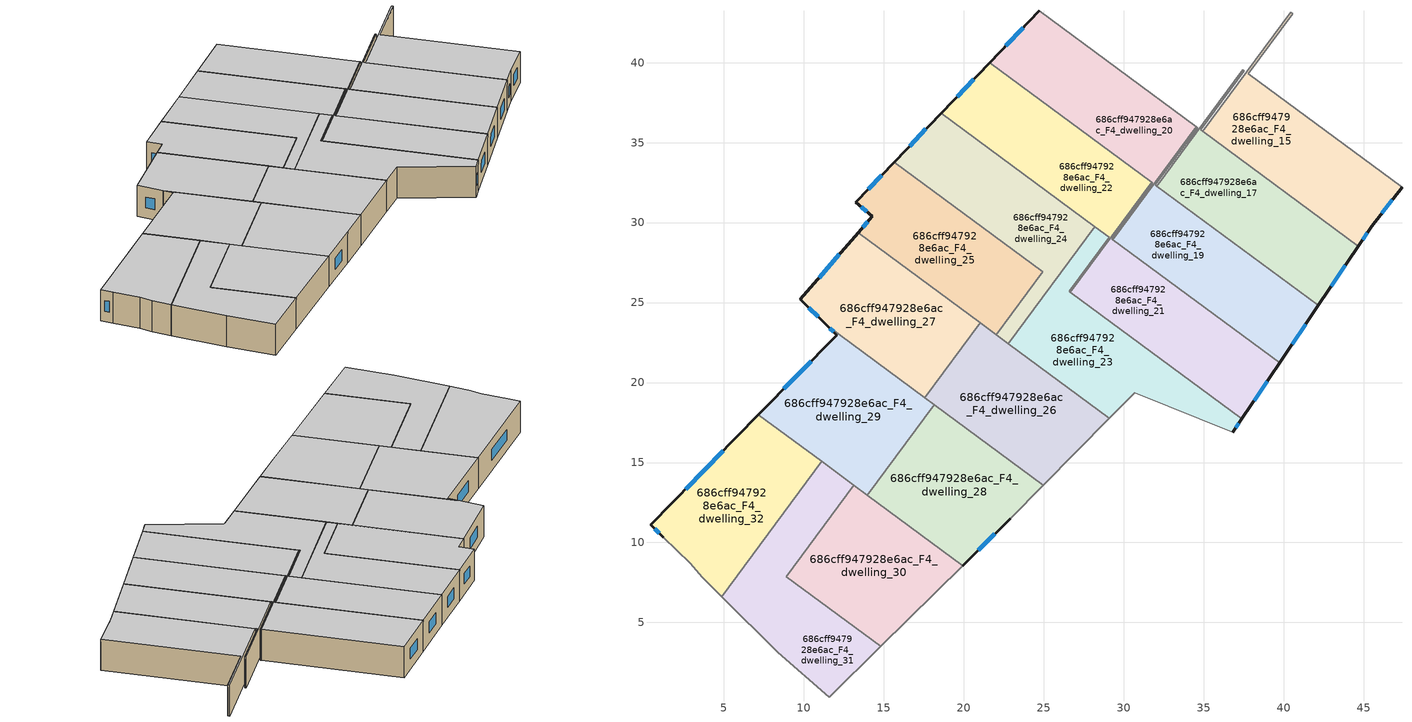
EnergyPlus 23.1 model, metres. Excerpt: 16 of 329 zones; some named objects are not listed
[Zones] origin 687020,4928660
686cff947928e6ac_F4_dwelling_15
 floor to 686cff947928e6ac_F3_dwelling_15 (EU_floor_Construction): 40.58,43.06 37.8,39.29 47.4,32.21 45.5,29.79 44.66,28.53 34.94,35.7 40.44,43.16 z12
 wall outside (EU_wall_Construction): 44.66,28.53 45.5,29.79 47.4,32.21 z12:15
 wall to 686cff947928e6ac_F4_dwelling_17 (EU_wall_Construction): 34.94,35.7 44.66,28.53 z12:15
 wall to 686cff947928e6ac_F4_dwelling_16 (EU_wall_Construction): 40.44,43.16 34.94,35.7 z12:15
 wall to 686cff947928e6ac_F4_dwelling_14 (EU_wall_Construction): 47.4,32.21 37.8,39.29 40.58,43.06 z12:15
 wall to 686cff947928e6ac_F4_dwelling_12 (EU_wall_Construction): 40.58,43.06 40.44,43.16 z12:15
 window (EU_Window_Construction): 46.12,30.57 46.78,31.42 / 44.93,28.94 45.23,29.38 z12.98:14.02
 ceiling to 686cff947928e6ac_F5_dwelling_15 (EU_floor_Construction): 45.5,29.79 47.4,32.21 37.8,39.29 40.58,43.06 40.44,43.16 34.94,35.7 44.66,28.53 z15
686cff947928e6ac_F4_dwelling_17
 floor to 686cff947928e6ac_F3_dwelling_17 (EU_floor_Construction): 37.53,39.5 34.8,35.8 34.94,35.7 44.66,28.53 42.16,24.82 32.06,32.28 37.44,39.56 z12
 wall outside (EU_wall_Construction): 42.16,24.82 44.66,28.53 z12:15
 wall to 686cff947928e6ac_F4_dwelling_18 (EU_wall_Construction): 37.44,39.56 32.06,32.28 z12:15
 wall to 686cff947928e6ac_F4_dwelling_16 (EU_wall_Construction): 34.94,35.7 34.8,35.8 37.53,39.5 37.44,39.56 z12:15
 wall to 686cff947928e6ac_F4_dwelling_19 (EU_wall_Construction): 32.06,32.28 42.16,24.82 z12:15
 window (EU_Window_Construction): 42.97,26.03 43.84,27.32 z12.98:14.02
 ceiling to 686cff947928e6ac_F5_dwelling_17 (EU_floor_Construction): 42.16,24.82 44.66,28.53 34.94,35.7 34.8,35.8 37.53,39.5 37.44,39.56 32.06,32.28 z15
686cff947928e6ac_F4_dwelling_19
 floor to 686cff947928e6ac_F3_dwelling_19 (EU_floor_Construction): 34.62,35.94 31.97,32.35 42.16,24.82 39.74,21.23 29.32,28.93 34.54,36 z12
 wall outside (EU_wall_Construction): 39.74,21.23 42.16,24.82 z12:15
 wall to 686cff947928e6ac_F4_dwelling_20 (EU_wall_Construction): 34.54,36 29.32,28.93 z12:15
 wall to 686cff947928e6ac_F4_dwelling_18 (EU_wall_Construction): 32.06,32.28 31.97,32.35 34.62,35.94 34.54,36 z12:15
 wall to 686cff947928e6ac_F4_dwelling_21 (EU_wall_Construction): 29.32,28.93 39.74,21.23 z12:15
 window (EU_Window_Construction): 40.53,22.4 41.37,23.66 z12.98:14.02
 ceiling to 686cff947928e6ac_F5_dwelling_19 (EU_floor_Construction): 39.74,21.23 42.16,24.82 31.97,32.35 34.62,35.94 34.54,36 29.32,28.93 z15
686cff947928e6ac_F4_dwelling_20
 floor to 686cff947928e6ac_F3_dwelling_20 (EU_floor_Construction): 34.54,36 29.32,28.93 29.24,28.98 31.81,32.47 21.62,40 24.73,43.24 z12
 wall outside (EU_wall_Construction): 24.73,43.24 21.62,40 z12:15
 wall to 686cff947928e6ac_F4_dwelling_21 (EU_wall_Construction): 31.74,32.52 31.81,32.47 29.24,28.98 29.32,28.93 z12:15
 wall to 686cff947928e6ac_F4_dwelling_18 (EU_wall_Construction): 34.54,36 24.73,43.24 z12:15
 wall to 686cff947928e6ac_F4_dwelling_22 (EU_wall_Construction): 21.62,40 31.74,32.52 z12:15
 window (EU_Window_Construction): 23.72,42.19 22.63,41.05 z12.98:14.02
 ceiling to 686cff947928e6ac_F5_dwelling_20 (EU_floor_Construction): 31.81,32.47 29.24,28.98 29.32,28.93 34.54,36 24.73,43.24 21.62,40 z15
686cff947928e6ac_F4_dwelling_21
 floor to 686cff947928e6ac_F3_dwelling_21 (EU_floor_Construction): 31.81,32.47 29.24,28.98 39.74,21.23 37.39,17.74 26.67,25.65 31.74,32.52 z12
 wall outside (EU_wall_Construction): 37.39,17.74 39.74,21.23 z12:15
 wall to 686cff947928e6ac_F4_dwelling_22 (EU_wall_Construction): 31.74,32.52 26.67,25.65 z12:15
 wall to 686cff947928e6ac_F4_dwelling_23 (EU_wall_Construction): 26.67,25.65 37.39,17.74 z12:15
 window (EU_Window_Construction): 38.15,18.87 38.98,20.09 z12.98:14.02
 ceiling to 686cff947928e6ac_F5_dwelling_21 (EU_floor_Construction): 37.39,17.74 39.74,21.23 29.24,28.98 31.81,32.47 31.74,32.52 26.67,25.65 z15
686cff947928e6ac_F4_dwelling_22
 floor to 686cff947928e6ac_F3_dwelling_22 (EU_floor_Construction): 31.74,32.52 26.67,25.65 26.59,25.71 29.09,29.09 18.59,36.85 21.62,40 z12
 wall outside (EU_wall_Construction): 21.62,40 18.59,36.85 z12:15
 wall to 686cff947928e6ac_F4_dwelling_23 (EU_wall_Construction): 28.2,29.75 29.09,29.09 26.59,25.71 26.67,25.65 z12:15
 wall to 686cff947928e6ac_F4_dwelling_24 (EU_wall_Construction): 18.59,36.85 28.2,29.75 z12:15
 window (EU_Window_Construction): 20.63,38.97 19.58,37.87 z12.98:14.02
 ceiling to 686cff947928e6ac_F5_dwelling_22 (EU_floor_Construction): 29.09,29.09 26.59,25.71 26.67,25.65 31.74,32.52 21.62,40 18.59,36.85 z15
686cff947928e6ac_F4_dwelling_23
 floor to 686cff947928e6ac_F3_dwelling_23 (EU_floor_Construction): 29.09,29.09 26.59,25.71 37.39,17.74 36.81,16.89 30.69,19.37 29.11,17.76 22.79,22.43 28.2,29.75 z12
 wall outside (EU_wall_Construction): 36.81,16.89 37.39,17.74 z12:15
 wall adiabatic (EU_wall_Construction): 29.11,17.76 30.69,19.37 36.81,16.89 z12:15
 wall to 686cff947928e6ac_F4_dwelling_24 (EU_wall_Construction): 28.2,29.75 22.79,22.43 z12:15
 wall to 686cff947928e6ac_F4_dwelling_26 (EU_wall_Construction): 22.79,22.43 29.11,17.76 z12:15
 window (EU_Window_Construction): 37,17.16 37.2,17.46 z12.98:14.02
 ceiling to 686cff947928e6ac_F5_dwelling_23 (EU_floor_Construction): 36.81,16.89 37.39,17.74 26.59,25.71 29.09,29.09 28.2,29.75 22.79,22.43 29.11,17.76 30.69,19.37 z15
686cff947928e6ac_F4_dwelling_24
 floor to 686cff947928e6ac_F3_dwelling_24 (EU_floor_Construction): 28.2,29.75 22.79,22.43 22.03,22.99 24.94,26.93 15.66,33.79 18.59,36.85 z12
 wall outside (EU_wall_Construction): 18.59,36.85 15.66,33.79 z12:15
 wall to 686cff947928e6ac_F4_dwelling_25 (EU_wall_Construction): 15.66,33.79 24.94,26.93 22.03,22.99 z12:15
 wall to 686cff947928e6ac_F4_dwelling_26 (EU_wall_Construction): 22.03,22.99 22.79,22.43 z12:15
 window (EU_Window_Construction): 17.64,35.85 16.61,34.78 z12.98:14.02
 ceiling to 686cff947928e6ac_F5_dwelling_24 (EU_floor_Construction): 22.79,22.43 28.2,29.75 18.59,36.85 15.66,33.79 24.94,26.93 22.03,22.99 z15
686cff947928e6ac_F4_dwelling_25
 floor to 686cff947928e6ac_F3_dwelling_25 (EU_floor_Construction): 24.94,26.93 22.03,22.99 13.4,29.37 14.29,30.39 13.26,31.29 15.66,33.79 z12
 wall outside (EU_wall_Construction): 15.66,33.79 13.26,31.29 14.29,30.39 13.4,29.37 z12:15
 wall to 686cff947928e6ac_F4_dwelling_27 (EU_wall_Construction): 13.4,29.37 21.02,23.74 z12:15
 wall to 686cff947928e6ac_F4_dwelling_26 (EU_wall_Construction): 21.02,23.74 22.03,22.99 z12:15
 window (EU_Window_Construction): 14,30.05 13.69,29.7 / 13.59,30.99 13.95,30.68 / 14.87,32.97 14.04,32.1 z12.98:14.02
 ceiling to 686cff947928e6ac_F5_dwelling_25 (EU_floor_Construction): 22.03,22.99 24.94,26.93 15.66,33.79 13.26,31.29 14.29,30.39 13.4,29.37 z15
686cff947928e6ac_F4_dwelling_26
 floor to 686cff947928e6ac_F3_dwelling_26 (EU_floor_Construction): 29.11,17.76 24.97,13.58 17.56,19.06 21.02,23.74 z12
 wall to 686cff947928e6ac_F4_dwelling_27 (EU_wall_Construction): 21.02,23.74 17.56,19.06 z12:15
 wall adiabatic (EU_wall_Construction): 24.97,13.58 29.11,17.76 z12:15
 wall to 686cff947928e6ac_F4_dwelling_28 (EU_wall_Construction): 18.15,18.62 24.97,13.58 z12:15
 wall to 686cff947928e6ac_F4_dwelling_29 (EU_wall_Construction): 17.56,19.06 18.15,18.62 z12:15
 ceiling to 686cff947928e6ac_F5_dwelling_26 (EU_floor_Construction): 24.97,13.58 29.11,17.76 21.02,23.74 17.56,19.06 z15
686cff947928e6ac_F4_dwelling_27
 floor to 686cff947928e6ac_F3_dwelling_27 (EU_floor_Construction): 21.02,23.74 17.56,19.06 11.43,23.59 9.78,25.2 13.4,29.37 z12
 wall outside (EU_wall_Construction): 13.4,29.37 9.78,25.2 11.43,23.59 z12:15
 wall to 686cff947928e6ac_F4_dwelling_29 (EU_wall_Construction): 11.43,23.59 17.56,19.06 z12:15
 window (EU_Window_Construction): 10.31,24.67 10.89,24.11 / 12.22,28.01 10.95,26.55 z12.98:14.02
 ceiling to 686cff947928e6ac_F5_dwelling_27 (EU_floor_Construction): 17.56,19.06 21.02,23.74 13.4,29.37 9.78,25.2 11.43,23.59 z15
686cff947928e6ac_F4_dwelling_28
 floor to 686cff947928e6ac_F3_dwelling_28 (EU_floor_Construction): 24.97,13.58 22.9,11.49 19.93,8.55 13.96,12.96 18.15,18.62 z12
 wall outside (EU_wall_Construction): 19.93,8.55 22.9,11.49 z12:15
 wall adiabatic (EU_wall_Construction): 22.9,11.49 24.97,13.58 z12:15
 wall to 686cff947928e6ac_F4_dwelling_29 (EU_wall_Construction): 18.15,18.62 13.96,12.96 z12:15
 wall to 686cff947928e6ac_F4_dwelling_30 (EU_wall_Construction): 13.96,12.96 19.93,8.55 z12:15
 window (EU_Window_Construction): 20.9,9.51 21.94,10.53 z12.98:14.02
 ceiling to 686cff947928e6ac_F5_dwelling_28 (EU_floor_Construction): 22.9,11.49 24.97,13.58 18.15,18.62 13.96,12.96 19.93,8.55 z15
686cff947928e6ac_F4_dwelling_29
 floor to 686cff947928e6ac_F3_dwelling_29 (EU_floor_Construction): 18.15,18.62 13.96,12.96 7.17,17.98 12.06,22.97 11.43,23.59 z12
 wall outside (EU_wall_Construction): 11.43,23.59 12.06,22.97 7.17,17.98 z12:15
 wall to 686cff947928e6ac_F4_dwelling_32 (EU_wall_Construction): 7.17,17.98 11.11,15.07 z12:15
 wall to 686cff947928e6ac_F4_dwelling_31 (EU_wall_Construction): 11.11,15.07 13.12,13.58 z12:15
 wall to 686cff947928e6ac_F4_dwelling_30 (EU_wall_Construction): 13.12,13.58 13.96,12.96 z12:15
 window (EU_Window_Construction): 11.63,23.39 11.86,23.17 / 10.47,21.34 8.76,19.6 z12.98:14.02
 ceiling to 686cff947928e6ac_F5_dwelling_29 (EU_floor_Construction): 13.96,12.96 18.15,18.62 11.43,23.59 12.06,22.97 7.17,17.98 z15
686cff947928e6ac_F4_dwelling_30
 floor to 686cff947928e6ac_F3_dwelling_30 (EU_floor_Construction): 19.93,8.55 14.82,3.51 8.91,7.87 13.12,13.58 z12
 wall adiabatic (EU_wall_Construction): 14.82,3.51 19.93,8.55 z12:15
 wall to 686cff947928e6ac_F4_dwelling_31 (EU_wall_Construction): 13.12,13.58 8.91,7.87 14.82,3.51 z12:15
 ceiling to 686cff947928e6ac_F5_dwelling_30 (EU_floor_Construction): 19.93,8.55 13.12,13.58 8.91,7.87 14.82,3.51 z15
686cff947928e6ac_F4_dwelling_31
 floor to 686cff947928e6ac_F3_dwelling_31 (EU_floor_Construction): 13.12,13.58 8.91,7.87 14.82,3.51 11.59,0.33 8.38,3.13 4.86,6.61 11.11,15.07 z12
 wall adiabatic (EU_wall_Construction): 4.86,6.61 8.38,3.13 11.59,0.33 14.82,3.51 z12:15
 wall to 686cff947928e6ac_F4_dwelling_32 (EU_wall_Construction): 11.11,15.07 4.86,6.61 z12:15
 ceiling to 686cff947928e6ac_F5_dwelling_31 (EU_floor_Construction): 14.82,3.51 8.91,7.87 13.12,13.58 11.11,15.07 4.86,6.61 8.38,3.13 11.59,0.33 z15
686cff947928e6ac_F4_dwelling_32
 floor to 686cff947928e6ac_F3_dwelling_32 (EU_floor_Construction): 11.11,15.07 4.86,6.61 3.64,7.81 2.91,8.69 1.2,10.34 0.42,11.11 7.17,17.98 z12
 wall outside (EU_wall_Construction): 7.17,17.98 0.42,11.11 1.2,10.34 z12:15
 wall adiabatic (EU_wall_Construction): 1.2,10.34 2.91,8.69 3.64,7.81 4.86,6.61 z12:15
 window (EU_Window_Construction): 0.67,10.86 0.95,10.59 / 4.97,15.74 2.61,13.34 z12.98:14.02
 ceiling to 686cff947928e6ac_F5_dwelling_32 (EU_floor_Construction): 4.86,6.61 11.11,15.07 7.17,17.98 0.42,11.11 1.2,10.34 2.91,8.69 3.64,7.81 z15
[Building]
EU S2 Campaign: North Axis=0; Terrain=City; Solar Distribution=FullExterior
[Site:Location]
Bologna: Latitude=44.5; Longitude=11.25; Time Zone=1; Elevation=37
[SizingPeriod:WeatherFileDays]
AnnualSizingPeriod: Begin Month=1; Begin Day of Month=1; End Month=12; End Day of Month=31; Day of Week for Start Day=Monday; Use Weather File Daylight Saving Period=No; Use Weather File Rain and Snow Indicators=No
[MATERIAL]
EU_InternalMass_Material: Roughness=MediumRough; Thickness=0.1; Conductivity=1; Density=1800; Specific Heat=900; Thermal Absorptance=0.9; Solar Absorptance=0.7; Visible Absorptance=0.7
[MATERIAL:NOMASS] Roughness=MediumRough; Thermal Absorptance=0.9; Solar Absorptance=0.7; Visible Absorptance=0.7
Name | Thermal Resistance
EU_wall_NoMass | 0.905828
EU_floor_NoMass | 0.67114
[WINDOWMATERIAL:SIMPLEGLAZINGSYSTEM]
EU_Window_SimpleGlazing: UFactor=4.52486; Solar Heat Gain Coefficient=0.85; Visible Transmittance=0.85
[CONSTRUCTION]
EU_wall_Construction: EU_wall_NoMass
EU_floor_Construction: EU_floor_NoMass
EU_Window_Construction: EU_Window_SimpleGlazing
EU_InternalMass_Construction: EU_InternalMass_Material
[ZONE] Type=1; Multiplier=1; Ceiling Height=autocalculate; Floor Area=autocalculate; Part of Total Floor Area=Yes
Name | Volume
686cff947928e6ac_F4_dwelling_15 | 168.284
686cff947928e6ac_F4_dwelling_17 | 168.273
686cff947928e6ac_F4_dwelling_19; 686cff947928e6ac_F4_dwelling_27 | 168.274
686cff947928e6ac_F4_dwelling_20 | 168.287
686cff947928e6ac_F4_dwelling_21 | 168.293
686cff947928e6ac_F4_dwelling_22 | 168.278
686cff947928e6ac_F4_dwelling_23 | 168.296
686cff947928e6ac_F4_dwelling_24 | 168.26
686cff947928e6ac_F4_dwelling_25; 686cff947928e6ac_F4_dwelling_32 | 168.292
686cff947928e6ac_F4_dwelling_26 | 168.29
686cff947928e6ac_F4_dwelling_28 | 168.269
686cff947928e6ac_F4_dwelling_29 | 168.272
686cff947928e6ac_F4_dwelling_30 | 168.282
686cff947928e6ac_F4_dwelling_31 | 168.276
[INTERNALMASS] Construction=EU_InternalMass_Construction
Name | Zone or ZoneList | Surface Area
686cff947928e6ac_F4_dwelling_15_EU_InternalMass | 686cff947928e6ac_F4_dwelling_15 | 56.0937
686cff947928e6ac_F4_dwelling_17_EU_InternalMass | 686cff947928e6ac_F4_dwelling_17 | 56.0919
686cff947928e6ac_F4_dwelling_19_EU_InternalMass | 686cff947928e6ac_F4_dwelling_19 | 56.0916
686cff947928e6ac_F4_dwelling_20_EU_InternalMass | 686cff947928e6ac_F4_dwelling_20 | 56.0942
686cff947928e6ac_F4_dwelling_21_EU_InternalMass | 686cff947928e6ac_F4_dwelling_21 | 56.0964
686cff947928e6ac_F4_dwelling_22_EU_InternalMass | 686cff947928e6ac_F4_dwelling_22 | 56.0935
686cff947928e6ac_F4_dwelling_23_EU_InternalMass | 686cff947928e6ac_F4_dwelling_23 | 56.0988
686cff947928e6ac_F4_dwelling_24_EU_InternalMass | 686cff947928e6ac_F4_dwelling_24 | 56.087
686cff947928e6ac_F4_dwelling_25_EU_InternalMass | 686cff947928e6ac_F4_dwelling_25 | 56.0966
686cff947928e6ac_F4_dwelling_26_EU_InternalMass | 686cff947928e6ac_F4_dwelling_26 | 56.0964
686cff947928e6ac_F4_dwelling_27_EU_InternalMass | 686cff947928e6ac_F4_dwelling_27 | 56.0918
686cff947928e6ac_F4_dwelling_28_EU_InternalMass | 686cff947928e6ac_F4_dwelling_28 | 56.0895
686cff947928e6ac_F4_dwelling_29_EU_InternalMass | 686cff947928e6ac_F4_dwelling_29 | 56.0911
686cff947928e6ac_F4_dwelling_30_EU_InternalMass | 686cff947928e6ac_F4_dwelling_30 | 56.0926
686cff947928e6ac_F4_dwelling_31_EU_InternalMass | 686cff947928e6ac_F4_dwelling_31 | 56.092
686cff947928e6ac_F4_dwelling_32_EU_InternalMass | 686cff947928e6ac_F4_dwelling_32 | 56.0972
[OTHEREQUIPMENT] Fuel Type=Electricity; Design Level Calculation Method=Watts/Area; Power per Zone Floor Area=1; Fraction Latent=0; Fraction Radiant=0; Fraction Lost=0; Carbon Dioxide Generation Rate=0; EndUse Subcategory=EU_Step8_InternalGains
Name | Zone or ZoneList or Space or SpaceList | Schedule
EU_Step8_InternalGain_686cff947928e6ac_F4_dwelling_15_f000 | 686cff947928e6ac_F4_dwelling_15 | EU_Step8_GainSchedule_686cff947928e6ac_F4_dwelling_15_f000
EU_Step8_InternalGain_686cff947928e6ac_F4_dwelling_17_f000 | 686cff947928e6ac_F4_dwelling_17 | EU_Step8_GainSchedule_686cff947928e6ac_F4_dwelling_17_f000
EU_Step8_InternalGain_686cff947928e6ac_F4_dwelling_19_f000 | 686cff947928e6ac_F4_dwelling_19 | EU_Step8_GainSchedule_686cff947928e6ac_F4_dwelling_19_f000
EU_Step8_InternalGain_686cff947928e6ac_F4_dwelling_20_f000 | 686cff947928e6ac_F4_dwelling_20 | EU_Step8_GainSchedule_686cff947928e6ac_F4_dwelling_20_f000
EU_Step8_InternalGain_686cff947928e6ac_F4_dwelling_21_f000 | 686cff947928e6ac_F4_dwelling_21 | EU_Step8_GainSchedule_686cff947928e6ac_F4_dwelling_21_f000
EU_Step8_InternalGain_686cff947928e6ac_F4_dwelling_22_f000 | 686cff947928e6ac_F4_dwelling_22 | EU_Step8_GainSchedule_686cff947928e6ac_F4_dwelling_22_f000
EU_Step8_InternalGain_686cff947928e6ac_F4_dwelling_23_f000 | 686cff947928e6ac_F4_dwelling_23 | EU_Step8_GainSchedule_686cff947928e6ac_F4_dwelling_23_f000
EU_Step8_InternalGain_686cff947928e6ac_F4_dwelling_24_f000 | 686cff947928e6ac_F4_dwelling_24 | EU_Step8_GainSchedule_686cff947928e6ac_F4_dwelling_24_f000
EU_Step8_InternalGain_686cff947928e6ac_F4_dwelling_25_f000 | 686cff947928e6ac_F4_dwelling_25 | EU_Step8_GainSchedule_686cff947928e6ac_F4_dwelling_25_f000
EU_Step8_InternalGain_686cff947928e6ac_F4_dwelling_26_f000 | 686cff947928e6ac_F4_dwelling_26 | EU_Step8_GainSchedule_686cff947928e6ac_F4_dwelling_26_f000
EU_Step8_InternalGain_686cff947928e6ac_F4_dwelling_27_f000 | 686cff947928e6ac_F4_dwelling_27 | EU_Step8_GainSchedule_686cff947928e6ac_F4_dwelling_27_f000
EU_Step8_InternalGain_686cff947928e6ac_F4_dwelling_28_f000 | 686cff947928e6ac_F4_dwelling_28 | EU_Step8_GainSchedule_686cff947928e6ac_F4_dwelling_28_f000
EU_Step8_InternalGain_686cff947928e6ac_F4_dwelling_29_f000 | 686cff947928e6ac_F4_dwelling_29 | EU_Step8_GainSchedule_686cff947928e6ac_F4_dwelling_29_f000
EU_Step8_InternalGain_686cff947928e6ac_F4_dwelling_30_f000 | 686cff947928e6ac_F4_dwelling_30 | EU_Step8_GainSchedule_686cff947928e6ac_F4_dwelling_30_f000
EU_Step8_InternalGain_686cff947928e6ac_F4_dwelling_31_f000 | 686cff947928e6ac_F4_dwelling_31 | EU_Step8_GainSchedule_686cff947928e6ac_F4_dwelling_31_f000
EU_Step8_InternalGain_686cff947928e6ac_F4_dwelling_32_f000 | 686cff947928e6ac_F4_dwelling_32 | EU_Step8_GainSchedule_686cff947928e6ac_F4_dwelling_32_f000
[ZONEVENTILATION:DESIGNFLOWRATE] Schedule=EU_AlwaysOn; Design Flow Rate Calculation Method=AirChanges/Hour; Air Changes per Hour=0.73129; Ventilation Type=Natural; Fan Pressure Rise=0; Fan Total Efficiency=1; Constant Term Coefficient=1; Temperature Term Coefficient=0; Velocity Term Coefficient=0; Velocity Squared Term Coefficient=0; Minimum Indoor Temperature=-100; Maximum Indoor Temperature=100; Delta Temperature=-100; Minimum Outdoor Temperature=-100; Maximum Outdoor Temperature=100; Maximum Wind Speed=40
Name | Zone or ZoneList or Space or SpaceList
EU_ConstantAir_686cff947928e6ac_F4_dwelling_15 | 686cff947928e6ac_F4_dwelling_15
EU_ConstantAir_686cff947928e6ac_F4_dwelling_17 | 686cff947928e6ac_F4_dwelling_17
EU_ConstantAir_686cff947928e6ac_F4_dwelling_19 | 686cff947928e6ac_F4_dwelling_19
EU_ConstantAir_686cff947928e6ac_F4_dwelling_20 | 686cff947928e6ac_F4_dwelling_20
EU_ConstantAir_686cff947928e6ac_F4_dwelling_21 | 686cff947928e6ac_F4_dwelling_21
EU_ConstantAir_686cff947928e6ac_F4_dwelling_22 | 686cff947928e6ac_F4_dwelling_22
EU_ConstantAir_686cff947928e6ac_F4_dwelling_23 | 686cff947928e6ac_F4_dwelling_23
EU_ConstantAir_686cff947928e6ac_F4_dwelling_24 | 686cff947928e6ac_F4_dwelling_24
EU_ConstantAir_686cff947928e6ac_F4_dwelling_25 | 686cff947928e6ac_F4_dwelling_25
EU_ConstantAir_686cff947928e6ac_F4_dwelling_26 | 686cff947928e6ac_F4_dwelling_26
EU_ConstantAir_686cff947928e6ac_F4_dwelling_27 | 686cff947928e6ac_F4_dwelling_27
EU_ConstantAir_686cff947928e6ac_F4_dwelling_28 | 686cff947928e6ac_F4_dwelling_28
EU_ConstantAir_686cff947928e6ac_F4_dwelling_29 | 686cff947928e6ac_F4_dwelling_29
EU_ConstantAir_686cff947928e6ac_F4_dwelling_30 | 686cff947928e6ac_F4_dwelling_30
EU_ConstantAir_686cff947928e6ac_F4_dwelling_31 | 686cff947928e6ac_F4_dwelling_31
EU_ConstantAir_686cff947928e6ac_F4_dwelling_32 | 686cff947928e6ac_F4_dwelling_32
[HVACTEMPLATE:ZONE:IDEALLOADSAIRSYSTEM] System Availability Schedule=EU_AlwaysOn; Maximum Heating Supply Air Temperature=50; Minimum Cooling Supply Air Temperature=13; Maximum Heating Supply Air Humidity Ratio=0.0156; Minimum Cooling Supply Air Humidity Ratio=0.0077; Heating Limit=NoLimit; Cooling Limit=NoLimit; Heating Availability Schedule=EU_AlwaysOn; Cooling Availability Schedule=EU_CoolingOff; Dehumidification Control Type=ConstantSensibleHeatRatio; Cooling Sensible Heat Ratio=0.7; Dehumidification Setpoint=60; Humidification Control Type=None; Humidification Setpoint=30; Outdoor Air Method=None; Outdoor Air Flow Rate per Person=0.00944; Outdoor Air Flow Rate per Zone Floor Area=0; Outdoor Air Flow Rate per Zone=0; Demand Controlled Ventilation Type=None; Outdoor Air Economizer Type=NoEconomizer; Heat Recovery Type=None; Sensible Heat Recovery Effectiveness=0.7; Latent Heat Recovery Effectiveness=0.65
Name | Template Thermostat
686cff947928e6ac_F4_dwelling_15 | EU_HeatOnly_686cff947928e6ac_F4_dwelling_15
686cff947928e6ac_F4_dwelling_17 | EU_HeatOnly_686cff947928e6ac_F4_dwelling_17
686cff947928e6ac_F4_dwelling_19 | EU_HeatOnly_686cff947928e6ac_F4_dwelling_19
686cff947928e6ac_F4_dwelling_20 | EU_HeatOnly_686cff947928e6ac_F4_dwelling_20
686cff947928e6ac_F4_dwelling_21 | EU_HeatOnly_686cff947928e6ac_F4_dwelling_21
686cff947928e6ac_F4_dwelling_22 | EU_HeatOnly_686cff947928e6ac_F4_dwelling_22
686cff947928e6ac_F4_dwelling_23 | EU_HeatOnly_686cff947928e6ac_F4_dwelling_23
686cff947928e6ac_F4_dwelling_24 | EU_HeatOnly_686cff947928e6ac_F4_dwelling_24
686cff947928e6ac_F4_dwelling_25 | EU_HeatOnly_686cff947928e6ac_F4_dwelling_25
686cff947928e6ac_F4_dwelling_26 | EU_HeatOnly_686cff947928e6ac_F4_dwelling_26
686cff947928e6ac_F4_dwelling_27 | EU_HeatOnly_686cff947928e6ac_F4_dwelling_27
686cff947928e6ac_F4_dwelling_28 | EU_HeatOnly_686cff947928e6ac_F4_dwelling_28
686cff947928e6ac_F4_dwelling_29 | EU_HeatOnly_686cff947928e6ac_F4_dwelling_29
686cff947928e6ac_F4_dwelling_30 | EU_HeatOnly_686cff947928e6ac_F4_dwelling_30
686cff947928e6ac_F4_dwelling_31 | EU_HeatOnly_686cff947928e6ac_F4_dwelling_31
686cff947928e6ac_F4_dwelling_32 | EU_HeatOnly_686cff947928e6ac_F4_dwelling_32
[SIZING:ZONE] Zone Cooling Design Supply Air Temperature Input Method=SupplyAirTemperature; Zone Cooling Design Supply Air Temperature=13; Zone Heating Design Supply Air Temperature Input Method=SupplyAirTemperature; Zone Heating Design Supply Air Temperature=50; Zone Cooling Design Supply Air Humidity Ratio=0.008; Zone Heating Design Supply Air Humidity Ratio=0.008; Cooling Design Air Flow Method=DesignDay; Cooling Design Air Flow Rate=0; Cooling Minimum Air Flow per Zone Floor Area=0.000762; Cooling Minimum Air Flow=0; Cooling Minimum Air Flow Fraction=0.2; Heating Design Air Flow Method=DesignDay; Heating Design Air Flow Rate=0; Heating Maximum Air Flow per Zone Floor Area=0.002032; Heating Maximum Air Flow=0.141576; Heating Maximum Air Flow Fraction=0.3; Account for Dedicated Outdoor Air System=No; Dedicated Outdoor Air System Control Strategy=NeutralSupplyAir; Dedicated Outdoor Air Low Setpoint Temperature for Design=autosize; Dedicated Outdoor Air High Setpoint Temperature for Design=autosize; Zone Load Sizing Method=Sensible Load Only No Latent Load; Zone Latent Cooling Design Supply Air Humidity Ratio Input Method=HumidityRatioDifference; Zone Cooling Design Supply Air Humidity Ratio Difference=0.005; Zone Latent Heating Design Supply Air Humidity Ratio Input Method=HumidityRatioDifference; Zone Humidification Design Supply Air Humidity Ratio Difference=0.005
686cff947928e6ac_F4_dwelling_15; 686cff947928e6ac_F4_dwelling_17; 686cff947928e6ac_F4_dwelling_19; 686cff947928e6ac_F4_dwelling_20; 686cff947928e6ac_F4_dwelling_21; 686cff947928e6ac_F4_dwelling_22; 686cff947928e6ac_F4_dwelling_23; 686cff947928e6ac_F4_dwelling_24; 686cff947928e6ac_F4_dwelling_25; 686cff947928e6ac_F4_dwelling_26; 686cff947928e6ac_F4_dwelling_27; 686cff947928e6ac_F4_dwelling_28; 686cff947928e6ac_F4_dwelling_29; 686cff947928e6ac_F4_dwelling_30; 686cff947928e6ac_F4_dwelling_31; 686cff947928e6ac_F4_dwelling_32
[SCHEDULE:CONSTANT]
Name | Hourly Value
EU_AlwaysOn | 1
EU_CoolingOff | 0
[SCHEDULE:FILE] Column Number=1; Rows to Skip at Top=0; Number of Hours of Data=8760; Column Separator=Comma; Interpolate to Timestep=No; Minutes per Item=60; Adjust Schedule for Daylight Savings=Yes
Name | File
EU_Step8_GainSchedule_686cff947928e6ac_F4_dwelling_15_f000 | ../../schedules/686cff947928e6ac/686cff947928e6ac_F4_dwelling_15_f000_gain.csv
EU_Step8_GainSchedule_686cff947928e6ac_F4_dwelling_17_f000 | ../../schedules/686cff947928e6ac/686cff947928e6ac_F4_dwelling_17_f000_gain.csv
EU_Step8_GainSchedule_686cff947928e6ac_F4_dwelling_19_f000 | ../../schedules/686cff947928e6ac/686cff947928e6ac_F4_dwelling_19_f000_gain.csv
EU_Step8_GainSchedule_686cff947928e6ac_F4_dwelling_20_f000 | ../../schedules/686cff947928e6ac/686cff947928e6ac_F4_dwelling_20_f000_gain.csv
EU_Step8_GainSchedule_686cff947928e6ac_F4_dwelling_21_f000 | ../../schedules/686cff947928e6ac/686cff947928e6ac_F4_dwelling_21_f000_gain.csv
EU_Step8_GainSchedule_686cff947928e6ac_F4_dwelling_22_f000 | ../../schedules/686cff947928e6ac/686cff947928e6ac_F4_dwelling_22_f000_gain.csv
EU_Step8_GainSchedule_686cff947928e6ac_F4_dwelling_23_f000 | ../../schedules/686cff947928e6ac/686cff947928e6ac_F4_dwelling_23_f000_gain.csv
EU_Step8_GainSchedule_686cff947928e6ac_F4_dwelling_24_f000 | ../../schedules/686cff947928e6ac/686cff947928e6ac_F4_dwelling_24_f000_gain.csv
EU_Step8_GainSchedule_686cff947928e6ac_F4_dwelling_25_f000 | ../../schedules/686cff947928e6ac/686cff947928e6ac_F4_dwelling_25_f000_gain.csv
EU_Step8_GainSchedule_686cff947928e6ac_F4_dwelling_26_f000 | ../../schedules/686cff947928e6ac/686cff947928e6ac_F4_dwelling_26_f000_gain.csv
EU_Step8_GainSchedule_686cff947928e6ac_F4_dwelling_27_f000 | ../../schedules/686cff947928e6ac/686cff947928e6ac_F4_dwelling_27_f000_gain.csv
EU_Step8_GainSchedule_686cff947928e6ac_F4_dwelling_28_f000 | ../../schedules/686cff947928e6ac/686cff947928e6ac_F4_dwelling_28_f000_gain.csv
EU_Step8_GainSchedule_686cff947928e6ac_F4_dwelling_29_f000 | ../../schedules/686cff947928e6ac/686cff947928e6ac_F4_dwelling_29_f000_gain.csv
EU_Step8_GainSchedule_686cff947928e6ac_F4_dwelling_30_f000 | ../../schedules/686cff947928e6ac/686cff947928e6ac_F4_dwelling_30_f000_gain.csv
EU_Step8_GainSchedule_686cff947928e6ac_F4_dwelling_31_f000 | ../../schedules/686cff947928e6ac/686cff947928e6ac_F4_dwelling_31_f000_gain.csv
EU_Step8_GainSchedule_686cff947928e6ac_F4_dwelling_32_f000 | ../../schedules/686cff947928e6ac/686cff947928e6ac_F4_dwelling_32_f000_gain.csv
